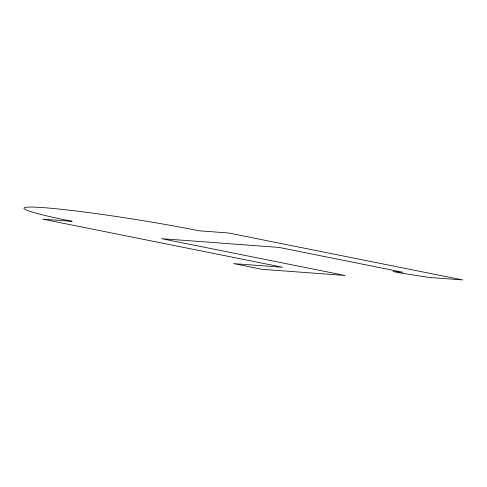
<?xml version="1.0" encoding="UTF-8"?>
<svg xmlns="http://www.w3.org/2000/svg" width="487" height="487" viewBox="0 0 487 487"><rect width="100%" height="100%" fill="white"/><g stroke="black" fill="none" stroke-linecap="round" stroke-linejoin="round"><path stroke-width="0.73" d="M72.009 221.329L42.655 219.144L282.606 267.266L233.687 263.625L261.915 269.287L345.076 275.478L161.587 238.679L278.99 247.42L402.871 272.263L393.082 271.533L399.644 272.848L428.937 277.426L462.65 279.934L228.549 232.987L199.195 230.801A113.051 6.508 9.1 0 0 43.854 207.663A113.051 6.508 9.1 0 0 72.009 221.329"/></g></svg>
